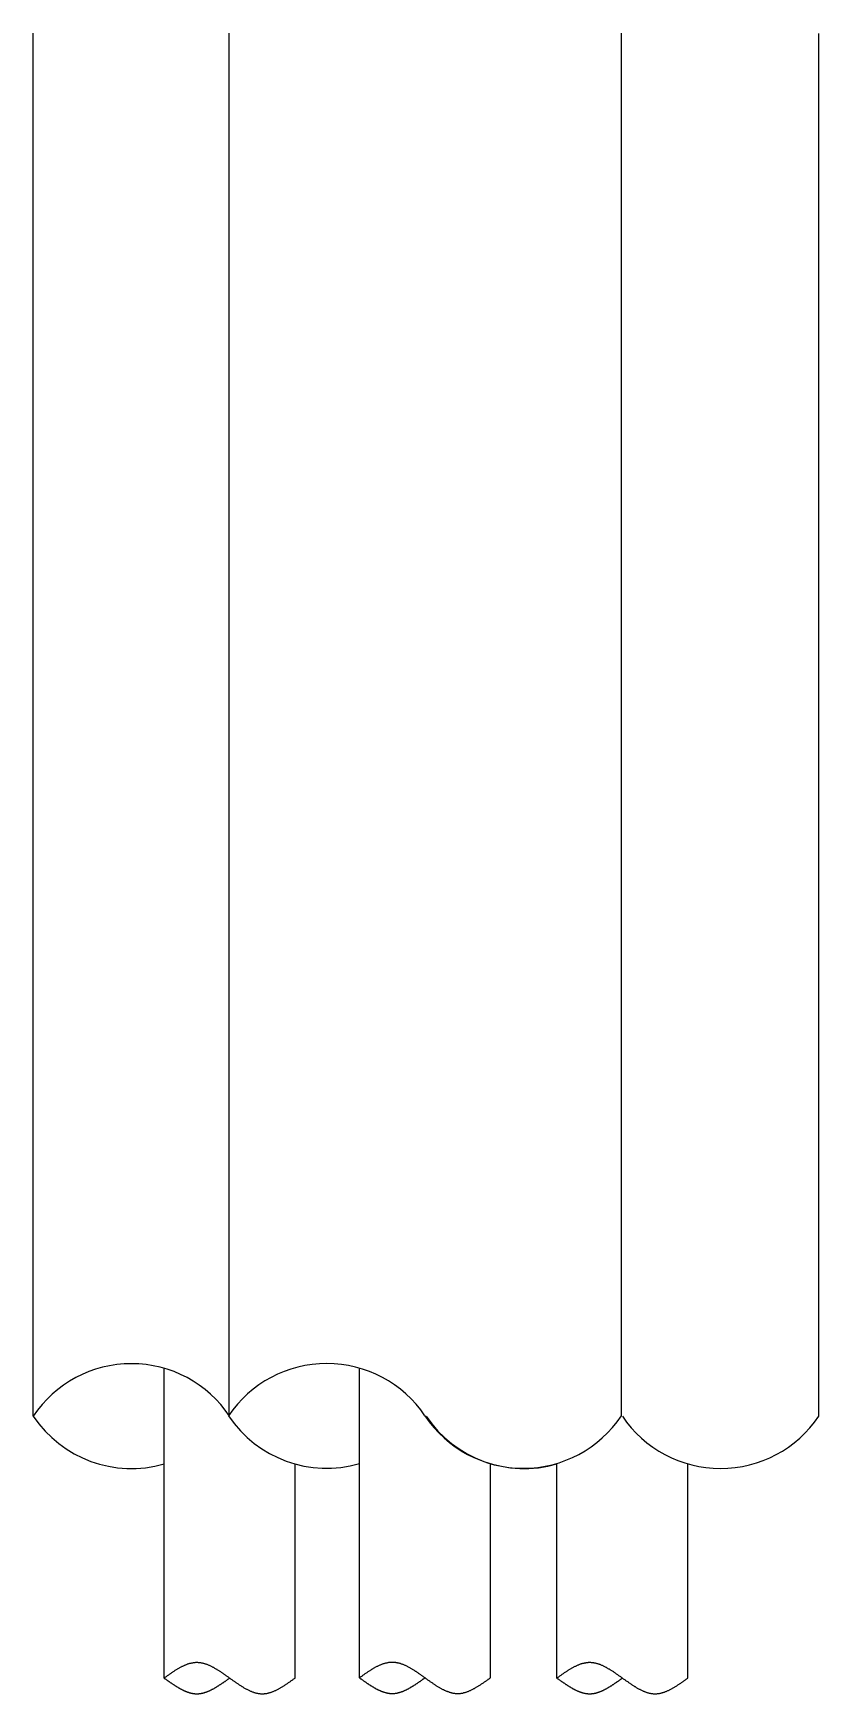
# Model space of a CAD drawing. Extents: x 443 to 1217, y -1921 to -677.
# Drawn here: x 546.2 to 555.94, y -1043.86 to -1023.27 of the extents above; entities that cross this region are included whole.
import ezdxf

# ---------------------------------------------------------------- set-up
doc = ezdxf.new("R2010")
doc.units = 0
doc.header["$MEASUREMENT"] = 0
doc.layers.add('5', color=7, linetype='CONTINUOUS')

msp = doc.modelspace()

# ---------------------------------------------------------------- linework, layer by layer
at = {"layer": '5', "linetype": 'Continuous'}
for p, q in [((546.201, -1040.417), (546.201, -1023.275)), ((553.492, -1040.414), (553.492, -1023.275)), ((555.94, -1040.417), (555.94, -1023.278)), ((547.824, -1043.663), (547.824, -1039.825)), ((550.246, -1043.66), (550.246, -1039.822)), ((549.447, -1043.663), (549.447, -1041.009)), ((551.869, -1043.66), (551.869, -1041.006)), ((554.317, -1043.663), (554.317, -1041.009))]:
    msp.add_line(p, q, dxfattribs=at)
at = {"layer": '5', "color": 7, "linetype": 'Continuous'}
for p, q in [((548.628, -1040.406), (548.628, -1023.275)), ((552.693, -1043.663), (552.693, -1041.009))]:
    msp.add_line(p, q, dxfattribs=at)
at = {"layer": '5', "color": 7}
for p, q in [((547.911, -1043.601), (547.918, -1043.596)), ((547.918, -1043.596), (547.926, -1043.591)), ((547.926, -1043.591), (547.933, -1043.586)), ((547.933, -1043.586), (547.94, -1043.582)), ((547.94, -1043.582), (547.948, -1043.577)), ((547.948, -1043.577), (547.954, -1043.572)), ((547.954, -1043.572), (547.962, -1043.567)), ((547.962, -1043.567), (547.97, -1043.563)), ((547.97, -1043.563), (547.976, -1043.559)), ((547.976, -1043.559), (547.984, -1043.554)), ((547.984, -1043.554), (547.991, -1043.549)), ((547.991, -1043.549), (547.998, -1043.546)), ((547.998, -1043.546), (548.006, -1043.541)), ((548.006, -1043.541), (548.013, -1043.537)), ((548.013, -1043.537), (548.02, -1043.533)), ((548.02, -1043.533), (548.027, -1043.528)), ((548.027, -1043.528), (548.035, -1043.525)), ((548.035, -1043.525), (548.042, -1043.521)), ((548.042, -1043.521), (548.049, -1043.517)), ((548.049, -1043.517), (548.057, -1043.514)), ((548.057, -1043.514), (548.064, -1043.511)), ((548.064, -1043.511), (548.071, -1043.507)), ((548.071, -1043.507), (548.079, -1043.504)), ((548.079, -1043.504), (548.086, -1043.501)), ((548.086, -1043.501), (548.093, -1043.498)), ((548.093, -1043.498), (548.1, -1043.494)), ((548.1, -1043.494), (548.108, -1043.492)), ((548.108, -1043.492), (548.115, -1043.489)), ((548.115, -1043.489), (548.122, -1043.487)), ((548.122, -1043.487), (548.13, -1043.485)), ((548.13, -1043.485), (548.136, -1043.482)), ((548.136, -1043.482), (548.144, -1043.48)), ((548.144, -1043.48), (548.152, -1043.478)), ((548.152, -1043.478), (548.158, -1043.477)), ((548.158, -1043.477), (548.166, -1043.475)), ((548.166, -1043.475), (548.173, -1043.474)), ((548.173, -1043.474), (548.18, -1043.473)), ((548.18, -1043.473), (548.188, -1043.471)), ((548.188, -1043.471), (548.195, -1043.47)), ((548.195, -1043.47), (548.202, -1043.469)), ((548.202, -1043.469), (548.209, -1043.469)), ((548.209, -1043.469), (548.217, -1043.468)), ((548.217, -1043.468), (548.224, -1043.468)), ((548.224, -1043.468), (548.231, -1043.468)), ((548.231, -1043.468), (548.239, -1043.468)), ((548.239, -1043.468), (548.245, -1043.469)), ((548.245, -1043.469), (548.253, -1043.469)), ((548.253, -1043.469), (548.261, -1043.47)), ((548.261, -1043.47), (548.268, -1043.47)), ((548.268, -1043.47), (548.275, -1043.471)), ((548.275, -1043.471), (548.282, -1043.473)), ((548.282, -1043.473), (548.29, -1043.475)), ((548.29, -1043.475), (548.297, -1043.476)), ((548.297, -1043.476), (548.304, -1043.478)), ((548.304, -1043.478), (548.312, -1043.479)), ((548.312, -1043.479), (548.318, -1043.481)), ((548.318, -1043.481), (548.326, -1043.483)), ((548.326, -1043.483), (548.334, -1043.486)), ((548.334, -1043.486), (548.34, -1043.488)), ((548.34, -1043.488), (548.348, -1043.491)), ((548.348, -1043.491), (548.355, -1043.493)), ((548.355, -1043.493), (548.362, -1043.497)), ((548.362, -1043.497), (548.37, -1043.499)), ((548.37, -1043.499), (548.377, -1043.502)), ((548.377, -1043.502), (548.384, -1043.505)), ((548.384, -1043.505), (548.391, -1043.509)), ((548.391, -1043.509), (548.399, -1043.512)), ((548.399, -1043.512), (548.406, -1043.515)), ((548.406, -1043.515), (548.413, -1043.519)), ((548.413, -1043.519), (548.421, -1043.523)), ((548.421, -1043.523), (548.427, -1043.527)), ((548.427, -1043.527), (548.435, -1043.53)), ((548.435, -1043.53), (548.443, -1043.535)), ((548.443, -1043.535), (548.45, -1043.539)), ((548.45, -1043.539), (548.457, -1043.543)), ((548.457, -1043.543), (548.464, -1043.548)), ((548.464, -1043.548), (548.472, -1043.551)), ((548.472, -1043.551), (548.479, -1043.557)), ((548.479, -1043.557), (548.486, -1043.561)), ((548.486, -1043.561), (548.494, -1043.565)), ((548.494, -1043.565), (548.5, -1043.57)), ((548.5, -1043.57), (548.508, -1043.574)), ((548.508, -1043.574), (548.516, -1043.579)), ((548.516, -1043.579), (548.522, -1043.584)), ((548.522, -1043.584), (548.53, -1043.589)), ((548.53, -1043.589), (548.537, -1043.594)), ((548.537, -1043.594), (548.544, -1043.599)), ((550.326, -1043.603), (550.332, -1043.598)), ((550.332, -1043.598), (550.34, -1043.594)), ((550.34, -1043.594), (550.348, -1043.588)), ((550.348, -1043.588), (550.355, -1043.584)), ((550.355, -1043.584), (550.362, -1043.578)), ((550.362, -1043.578), (550.369, -1043.574)), ((550.369, -1043.574), (550.377, -1043.568)), ((550.377, -1043.568), (550.384, -1043.564)), ((550.384, -1043.564), (550.391, -1043.56)), ((550.391, -1043.56), (550.399, -1043.555)), ((550.399, -1043.555), (550.405, -1043.551)), ((550.405, -1043.551), (550.413, -1043.547)), ((550.413, -1043.547), (550.421, -1043.542)), ((550.421, -1043.542), (550.427, -1043.538)), ((550.427, -1043.538), (550.435, -1043.534)), ((550.435, -1043.534), (550.442, -1043.529)), ((550.442, -1043.529), (550.449, -1043.526)), ((550.449, -1043.526), (550.457, -1043.522)), ((550.457, -1043.522), (550.464, -1043.518)), ((550.464, -1043.518), (550.471, -1043.514)), ((550.471, -1043.514), (550.478, -1043.511)), ((550.478, -1043.511), (550.486, -1043.507)), ((550.486, -1043.507), (550.493, -1043.504)), ((550.493, -1043.504), (550.5, -1043.501)), ((550.5, -1043.501), (550.508, -1043.498)), ((550.508, -1043.498), (550.514, -1043.494)), ((550.514, -1043.494), (550.522, -1043.492)), ((550.522, -1043.492), (550.53, -1043.489)), ((550.53, -1043.489), (550.537, -1043.487)), ((550.537, -1043.487), (550.544, -1043.483)), ((550.544, -1043.483), (550.551, -1043.481)), ((550.551, -1043.481), (550.559, -1043.479)), ((550.559, -1043.479), (550.566, -1043.477)), ((550.566, -1043.477), (550.573, -1043.476)), ((550.573, -1043.476), (550.581, -1043.474)), ((550.581, -1043.474), (550.587, -1043.473)), ((550.587, -1043.473), (550.595, -1043.47)), ((550.595, -1043.47), (550.603, -1043.469)), ((550.603, -1043.469), (550.609, -1043.468)), ((550.609, -1043.468), (550.617, -1043.467)), ((550.617, -1043.467), (550.624, -1043.466)), ((550.624, -1043.466), (550.631, -1043.466)), ((550.631, -1043.466), (550.639, -1043.466)), ((550.639, -1043.466), (550.646, -1043.465)), ((550.646, -1043.465), (550.653, -1043.465)), ((550.653, -1043.465), (550.66, -1043.465)), ((550.66, -1043.465), (550.668, -1043.466)), ((550.668, -1043.466), (550.675, -1043.466)), ((550.675, -1043.466), (550.682, -1043.467)), ((550.682, -1043.467), (550.69, -1043.468)), ((550.69, -1043.468), (550.696, -1043.469)), ((550.696, -1043.469), (550.704, -1043.47)), ((550.704, -1043.47), (550.712, -1043.471)), ((550.712, -1043.471), (550.718, -1043.473)), ((550.718, -1043.473), (550.726, -1043.475)), ((550.726, -1043.475), (550.733, -1043.476)), ((550.733, -1043.476), (550.741, -1043.478)), ((550.741, -1043.478), (550.748, -1043.48)), ((550.748, -1043.48), (550.755, -1043.482)), ((550.755, -1043.482), (550.763, -1043.486)), ((550.763, -1043.486), (550.769, -1043.488)), ((550.769, -1043.488), (550.777, -1043.49)), ((550.777, -1043.49), (550.785, -1043.493)), ((550.785, -1043.493), (550.791, -1043.497)), ((550.791, -1043.497), (550.799, -1043.499)), ((550.799, -1043.499), (550.806, -1043.502)), ((550.806, -1043.502), (550.813, -1043.505)), ((550.813, -1043.505), (550.821, -1043.509)), ((550.821, -1043.509), (550.828, -1043.513)), ((550.828, -1043.513), (550.835, -1043.516)), ((550.835, -1043.516), (550.842, -1043.519)), ((550.842, -1043.519), (550.85, -1043.524)), ((550.85, -1043.524), (550.857, -1043.528)), ((550.857, -1043.528), (550.864, -1043.531)), ((550.864, -1043.531), (550.872, -1043.536)), ((550.872, -1043.536), (550.878, -1043.54)), ((550.878, -1043.54), (550.886, -1043.545)), ((550.886, -1043.545), (550.894, -1043.549)), ((550.894, -1043.549), (550.9, -1043.553)), ((550.9, -1043.553), (550.908, -1043.558)), ((550.908, -1043.558), (550.915, -1043.562)), ((550.915, -1043.562), (550.922, -1043.566)), ((550.922, -1043.566), (550.93, -1043.572)), ((550.93, -1043.572), (550.937, -1043.576)), ((550.937, -1043.576), (550.945, -1043.58)), ((550.945, -1043.58), (550.951, -1043.586)), ((550.951, -1043.586), (550.959, -1043.59)), ((550.959, -1043.59), (550.967, -1043.596)), ((550.967, -1043.596), (550.973, -1043.601)), ((552.781, -1043.601), (552.788, -1043.596)), ((552.788, -1043.596), (552.795, -1043.591)), ((552.795, -1043.591), (552.803, -1043.586)), ((552.803, -1043.586), (552.81, -1043.582)), ((552.81, -1043.582), (552.817, -1043.577)), ((552.817, -1043.577), (552.825, -1043.572)), ((552.825, -1043.572), (552.831, -1043.567)), ((552.831, -1043.567), (552.839, -1043.563)), ((552.839, -1043.563), (552.847, -1043.559)), ((552.847, -1043.559), (552.853, -1043.554)), ((552.853, -1043.554), (552.861, -1043.549)), ((552.861, -1043.549), (552.868, -1043.546)), ((552.868, -1043.546), (552.875, -1043.541)), ((552.875, -1043.541), (552.883, -1043.537)), ((552.883, -1043.537), (552.89, -1043.533)), ((552.89, -1043.533), (552.897, -1043.528)), ((552.897, -1043.528), (552.904, -1043.525)), ((552.904, -1043.525), (552.912, -1043.521)), ((552.912, -1043.521), (552.919, -1043.517)), ((552.919, -1043.517), (552.926, -1043.514)), ((552.926, -1043.514), (552.934, -1043.511)), ((552.934, -1043.511), (552.94, -1043.507)), ((552.94, -1043.507), (552.948, -1043.504)), ((552.948, -1043.504), (552.956, -1043.501)), ((552.956, -1043.501), (552.963, -1043.498)), ((552.963, -1043.498), (552.97, -1043.494)), ((552.97, -1043.494), (552.977, -1043.492)), ((552.977, -1043.492), (552.985, -1043.489)), ((552.985, -1043.489), (552.992, -1043.487)), ((552.992, -1043.487), (552.999, -1043.485)), ((552.999, -1043.485), (553.007, -1043.482)), ((553.007, -1043.482), (553.013, -1043.48)), ((553.013, -1043.48), (553.021, -1043.478)), ((553.021, -1043.478), (553.029, -1043.477)), ((553.029, -1043.477), (553.035, -1043.475)), ((553.035, -1043.475), (553.043, -1043.474)), ((553.043, -1043.474), (553.05, -1043.473)), ((553.05, -1043.473), (553.057, -1043.471)), ((553.057, -1043.471), (553.065, -1043.47)), ((553.065, -1043.47), (553.072, -1043.469)), ((553.072, -1043.469), (553.079, -1043.469)), ((553.079, -1043.469), (553.086, -1043.468)), ((553.086, -1043.468), (553.094, -1043.468)), ((553.094, -1043.468), (553.101, -1043.468)), ((553.101, -1043.468), (553.108, -1043.468)), ((553.108, -1043.468), (553.116, -1043.469)), ((553.116, -1043.469), (553.122, -1043.469)), ((553.122, -1043.469), (553.13, -1043.47)), ((553.13, -1043.47), (553.138, -1043.47)), ((553.138, -1043.47), (553.145, -1043.471)), ((553.145, -1043.471), (553.152, -1043.473)), ((553.152, -1043.473), (553.159, -1043.475)), ((553.159, -1043.475), (553.167, -1043.476)), ((553.167, -1043.476), (553.174, -1043.478)), ((553.174, -1043.478), (553.181, -1043.479)), ((553.181, -1043.479), (553.189, -1043.481)), ((553.189, -1043.481), (553.195, -1043.483)), ((553.195, -1043.483), (553.203, -1043.486)), ((553.203, -1043.486), (553.211, -1043.488)), ((553.211, -1043.488), (553.217, -1043.491)), ((553.217, -1043.491), (553.225, -1043.493)), ((553.225, -1043.493), (553.232, -1043.497)), ((553.232, -1043.497), (553.239, -1043.499)), ((553.239, -1043.499), (553.247, -1043.502)), ((553.247, -1043.502), (553.254, -1043.505)), ((553.254, -1043.505), (553.261, -1043.509)), ((553.261, -1043.509), (553.268, -1043.512)), ((553.268, -1043.512), (553.276, -1043.515)), ((553.276, -1043.515), (553.283, -1043.519)), ((553.283, -1043.519), (553.29, -1043.523)), ((553.29, -1043.523), (553.298, -1043.527)), ((553.298, -1043.527), (553.304, -1043.53)), ((553.304, -1043.53), (553.312, -1043.535)), ((553.312, -1043.535), (553.32, -1043.539)), ((553.32, -1043.539), (553.326, -1043.543)), ((553.326, -1043.543), (553.334, -1043.548)), ((553.334, -1043.548), (553.341, -1043.551)), ((553.341, -1043.551), (553.349, -1043.557)), ((553.349, -1043.557), (553.356, -1043.561)), ((553.356, -1043.561), (553.363, -1043.565)), ((553.363, -1043.565), (553.371, -1043.57)), ((553.371, -1043.57), (553.377, -1043.574)), ((553.377, -1043.574), (553.385, -1043.579)), ((553.385, -1043.579), (553.393, -1043.584)), ((553.393, -1043.584), (553.399, -1043.589)), ((553.399, -1043.589), (553.407, -1043.594)), ((553.407, -1043.594), (553.414, -1043.599)), ((547.824, -1043.663), (547.831, -1043.658)), ((547.824, -1043.663), (547.829, -1043.667)), ((547.829, -1043.667), (547.833, -1043.671)), ((547.831, -1043.658), (547.838, -1043.652)), ((547.833, -1043.671), (547.839, -1043.674)), ((547.838, -1043.652), (547.845, -1043.647)), ((547.839, -1043.674), (547.844, -1043.677)), ((547.844, -1043.677), (547.85, -1043.682)), ((547.845, -1043.647), (547.853, -1043.643)), ((547.85, -1043.682), (547.854, -1043.685)), ((547.853, -1043.643), (547.86, -1043.637)), ((547.854, -1043.685), (547.86, -1043.688)), ((547.86, -1043.637), (547.867, -1043.632)), ((547.86, -1043.688), (547.865, -1043.693)), ((547.865, -1043.693), (547.869, -1043.696)), ((547.867, -1043.632), (547.875, -1043.626)), ((547.869, -1043.696), (547.875, -1043.699)), ((547.875, -1043.626), (547.882, -1043.622)), ((547.875, -1043.699), (547.88, -1043.704)), ((547.88, -1043.704), (547.885, -1043.707)), ((547.882, -1043.622), (547.889, -1043.616)), ((547.885, -1043.707), (547.89, -1043.71)), ((547.889, -1043.616), (547.897, -1043.611)), ((547.89, -1043.71), (547.896, -1043.715)), ((547.896, -1043.715), (547.9, -1043.718)), ((547.897, -1043.611), (547.904, -1043.607)), ((547.9, -1043.718), (547.905, -1043.721)), ((547.904, -1043.607), (547.911, -1043.601)), ((547.905, -1043.721), (547.911, -1043.724)), ((547.911, -1043.724), (547.915, -1043.728)), ((547.915, -1043.728), (547.921, -1043.732)), ((547.921, -1043.732), (547.926, -1043.735)), ((547.926, -1043.735), (547.93, -1043.739)), ((547.93, -1043.739), (547.936, -1043.742)), ((547.936, -1043.742), (547.941, -1043.745)), ((547.941, -1043.745), (547.947, -1043.748)), ((547.947, -1043.748), (547.951, -1043.752)), ((547.951, -1043.752), (547.957, -1043.755)), ((547.957, -1043.755), (547.962, -1043.758)), ((547.962, -1043.758), (547.966, -1043.761)), ((547.966, -1043.761), (547.972, -1043.765)), ((547.972, -1043.765), (547.977, -1043.768)), ((547.977, -1043.768), (547.982, -1043.771)), ((547.982, -1043.771), (547.987, -1043.774)), ((547.987, -1043.774), (547.993, -1043.778)), ((547.993, -1043.778), (547.997, -1043.78)), ((547.997, -1043.78), (548.002, -1043.783)), ((548.002, -1043.783), (548.008, -1043.786)), ((548.008, -1043.786), (548.012, -1043.79)), ((548.012, -1043.79), (548.018, -1043.792)), ((548.018, -1043.792), (548.023, -1043.795)), ((548.023, -1043.795), (548.027, -1043.797)), ((548.027, -1043.797), (548.033, -1043.801)), ((548.033, -1043.801), (548.038, -1043.803)), ((548.038, -1043.803), (548.044, -1043.806)), ((548.415, -1043.806), (548.421, -1043.803)), ((548.421, -1043.803), (548.426, -1043.801)), ((548.426, -1043.801), (548.431, -1043.797)), ((548.431, -1043.797), (548.436, -1043.795)), ((548.436, -1043.795), (548.442, -1043.792)), ((548.442, -1043.792), (548.447, -1043.79)), ((548.447, -1043.79), (548.451, -1043.786)), ((548.451, -1043.786), (548.457, -1043.783)), ((548.457, -1043.783), (548.462, -1043.78)), ((548.462, -1043.78), (548.467, -1043.778)), ((548.467, -1043.778), (548.472, -1043.774)), ((548.472, -1043.774), (548.478, -1043.771)), ((548.478, -1043.771), (548.482, -1043.768)), ((548.482, -1043.768), (548.487, -1043.765)), ((548.487, -1043.765), (548.493, -1043.761)), ((548.493, -1043.761), (548.497, -1043.758)), ((548.497, -1043.758), (548.503, -1043.755)), ((548.503, -1043.755), (548.508, -1043.752)), ((548.508, -1043.752), (548.512, -1043.748)), ((548.512, -1043.748), (548.518, -1043.745)), ((548.518, -1043.745), (548.523, -1043.742)), ((548.523, -1043.742), (548.528, -1043.739)), ((548.528, -1043.739), (548.533, -1043.735)), ((548.533, -1043.735), (548.539, -1043.732)), ((548.539, -1043.732), (548.544, -1043.728)), ((548.544, -1043.599), (548.552, -1043.603)), ((548.544, -1043.728), (548.548, -1043.724)), ((548.548, -1043.724), (548.554, -1043.721)), ((548.552, -1043.603), (548.559, -1043.609)), ((548.554, -1043.721), (548.559, -1043.718)), ((548.559, -1043.609), (548.566, -1043.614)), ((548.559, -1043.718), (548.564, -1043.715)), ((548.564, -1043.715), (548.569, -1043.71)), ((548.566, -1043.614), (548.573, -1043.619)), ((548.569, -1043.71), (548.575, -1043.707)), ((548.573, -1043.619), (548.581, -1043.624)), ((548.575, -1043.707), (548.579, -1043.704)), ((548.579, -1043.704), (548.584, -1043.699)), ((548.581, -1043.624), (548.588, -1043.63)), ((548.584, -1043.699), (548.59, -1043.696)), ((548.588, -1043.63), (548.595, -1043.634)), ((548.59, -1043.696), (548.594, -1043.693)), ((548.594, -1043.693), (548.6, -1043.688)), ((548.595, -1043.634), (548.603, -1043.639)), ((548.6, -1043.688), (548.605, -1043.685)), ((548.603, -1043.639), (548.609, -1043.645)), ((548.605, -1043.685), (548.609, -1043.682)), ((548.609, -1043.645), (548.617, -1043.65)), ((548.609, -1043.682), (548.615, -1043.677)), ((548.615, -1043.677), (548.62, -1043.674)), ((548.617, -1043.65), (548.625, -1043.656)), ((548.62, -1043.674), (548.625, -1043.671)), ((548.625, -1043.656), (548.631, -1043.66)), ((548.625, -1043.671), (548.63, -1043.667)), ((548.63, -1043.667), (548.636, -1043.663)), ((548.631, -1043.66), (548.639, -1043.665)), ((548.639, -1043.665), (548.646, -1043.671)), ((548.646, -1043.671), (548.654, -1043.676)), ((548.654, -1043.676), (548.661, -1043.682)), ((548.661, -1043.682), (548.668, -1043.686)), ((548.668, -1043.686), (548.676, -1043.692)), ((548.676, -1043.692), (548.682, -1043.697)), ((548.682, -1043.697), (548.69, -1043.703)), ((548.69, -1043.703), (548.698, -1043.707)), ((548.698, -1043.707), (548.704, -1043.712)), ((548.704, -1043.712), (548.712, -1043.718)), ((548.712, -1043.718), (548.719, -1043.722)), ((548.719, -1043.722), (548.726, -1043.728)), ((548.726, -1043.728), (548.734, -1043.732)), ((548.734, -1043.732), (548.741, -1043.737)), ((548.741, -1043.737), (548.748, -1043.742)), ((548.748, -1043.742), (548.755, -1043.747)), ((548.755, -1043.747), (548.763, -1043.752)), ((548.763, -1043.752), (548.77, -1043.757)), ((548.77, -1043.757), (548.777, -1043.761)), ((548.777, -1043.761), (548.785, -1043.766)), ((548.785, -1043.766), (548.791, -1043.77)), ((548.791, -1043.77), (548.799, -1043.774)), ((548.799, -1043.774), (548.807, -1043.779)), ((548.807, -1043.779), (548.813, -1043.783)), ((548.813, -1043.783), (548.821, -1043.788)), ((548.821, -1043.788), (548.828, -1043.792)), ((548.828, -1043.792), (548.835, -1043.795)), ((548.835, -1043.795), (548.843, -1043.8)), ((548.843, -1043.8), (548.85, -1043.803)), ((548.85, -1043.803), (548.858, -1043.807)), ((549.228, -1043.805), (549.236, -1043.802)), ((549.236, -1043.802), (549.244, -1043.797)), ((549.244, -1043.797), (549.25, -1043.794)), ((549.25, -1043.794), (549.258, -1043.79)), ((549.258, -1043.79), (549.265, -1043.785)), ((549.265, -1043.785), (549.272, -1043.781)), ((549.272, -1043.781), (549.28, -1043.777)), ((549.28, -1043.777), (549.287, -1043.772)), ((549.287, -1043.772), (549.294, -1043.768)), ((549.294, -1043.768), (549.301, -1043.764)), ((549.301, -1043.764), (549.309, -1043.759)), ((549.309, -1043.759), (549.316, -1043.754)), ((549.316, -1043.754), (549.323, -1043.749)), ((549.323, -1043.749), (549.331, -1043.745)), ((549.331, -1043.745), (549.337, -1043.74)), ((549.337, -1043.74), (549.345, -1043.735)), ((549.345, -1043.735), (549.353, -1043.73)), ((549.353, -1043.73), (549.359, -1043.725)), ((549.359, -1043.725), (549.367, -1043.72)), ((549.367, -1043.72), (549.374, -1043.715)), ((549.374, -1043.715), (549.381, -1043.71)), ((549.381, -1043.71), (549.389, -1043.705)), ((549.389, -1043.705), (549.396, -1043.699)), ((549.396, -1043.699), (549.403, -1043.695)), ((549.403, -1043.695), (549.41, -1043.689)), ((549.41, -1043.689), (549.418, -1043.684)), ((549.418, -1043.684), (549.425, -1043.679)), ((549.425, -1043.679), (549.432, -1043.673)), ((549.432, -1043.673), (549.44, -1043.669)), ((549.44, -1043.669), (549.447, -1043.663)), ((550.245, -1043.66), (550.253, -1043.655)), ((550.245, -1043.66), (550.251, -1043.663)), ((550.251, -1043.663), (550.256, -1043.668)), ((550.253, -1043.655), (550.26, -1043.649)), ((550.256, -1043.668), (550.26, -1043.671)), ((550.26, -1043.649), (550.267, -1043.645)), ((550.26, -1043.671), (550.266, -1043.675)), ((550.266, -1043.675), (550.271, -1043.679)), ((550.267, -1043.645), (550.275, -1043.639)), ((550.271, -1043.679), (550.276, -1043.682)), ((550.275, -1043.639), (550.282, -1043.634)), ((550.276, -1043.682), (550.281, -1043.686)), ((550.281, -1043.686), (550.287, -1043.689)), ((550.282, -1043.634), (550.289, -1043.628)), ((550.287, -1043.689), (550.291, -1043.693)), ((550.289, -1043.628), (550.296, -1043.624)), ((550.291, -1043.693), (550.296, -1043.697)), ((550.296, -1043.624), (550.304, -1043.619)), ((550.296, -1043.697), (550.302, -1043.7)), ((550.302, -1043.7), (550.307, -1043.704)), ((550.304, -1043.619), (550.311, -1043.613)), ((550.307, -1043.704), (550.312, -1043.707)), ((550.311, -1043.613), (550.318, -1043.608)), ((550.312, -1043.707), (550.317, -1043.711)), ((550.317, -1043.711), (550.323, -1043.715)), ((550.318, -1043.608), (550.326, -1043.603)), ((550.323, -1043.715), (550.327, -1043.718)), ((550.327, -1043.718), (550.332, -1043.721)), ((550.332, -1043.721), (550.338, -1043.725)), ((550.338, -1043.725), (550.342, -1043.729)), ((550.342, -1043.729), (550.348, -1043.732)), ((550.348, -1043.732), (550.353, -1043.735)), ((550.353, -1043.735), (550.357, -1043.739)), ((550.357, -1043.739), (550.363, -1043.742)), ((550.363, -1043.742), (550.368, -1043.746)), ((550.368, -1043.746), (550.373, -1043.749)), ((550.373, -1043.749), (550.378, -1043.753)), ((550.378, -1043.753), (550.384, -1043.756)), ((550.384, -1043.756), (550.388, -1043.759)), ((550.388, -1043.759), (550.393, -1043.761)), ((550.393, -1043.761), (550.399, -1043.765)), ((550.399, -1043.765), (550.404, -1043.768)), ((550.404, -1043.768), (550.409, -1043.771)), ((550.409, -1043.771), (550.414, -1043.774)), ((550.414, -1043.774), (550.42, -1043.778)), ((550.42, -1043.778), (550.424, -1043.78)), ((550.424, -1043.78), (550.429, -1043.783)), ((550.429, -1043.783), (550.435, -1043.786)), ((550.435, -1043.786), (550.439, -1043.789)), ((550.439, -1043.789), (550.445, -1043.792)), ((550.445, -1043.792), (550.45, -1043.795)), ((550.45, -1043.795), (550.454, -1043.797)), ((550.454, -1043.797), (550.46, -1043.8)), ((550.46, -1043.8), (550.465, -1043.803)), ((550.465, -1043.803), (550.47, -1043.805)), ((550.833, -1043.805), (550.838, -1043.803)), ((550.838, -1043.803), (550.842, -1043.8)), ((550.842, -1043.8), (550.848, -1043.797)), ((550.848, -1043.797), (550.853, -1043.795)), ((550.853, -1043.795), (550.858, -1043.792)), ((550.858, -1043.792), (550.863, -1043.789)), ((550.863, -1043.789), (550.869, -1043.786)), ((550.869, -1043.786), (550.873, -1043.783)), ((550.873, -1043.783), (550.878, -1043.78)), ((550.878, -1043.78), (550.884, -1043.778)), ((550.884, -1043.778), (550.888, -1043.774)), ((550.888, -1043.774), (550.894, -1043.771)), ((550.894, -1043.771), (550.899, -1043.768)), ((550.899, -1043.768), (550.905, -1043.765)), ((550.905, -1043.765), (550.909, -1043.761)), ((550.909, -1043.761), (550.914, -1043.759)), ((550.914, -1043.759), (550.92, -1043.756)), ((550.92, -1043.756), (550.924, -1043.753)), ((550.924, -1043.753), (550.93, -1043.749)), ((550.93, -1043.749), (550.935, -1043.746)), ((550.935, -1043.746), (550.939, -1043.742)), ((550.939, -1043.742), (550.945, -1043.739)), ((550.945, -1043.739), (550.95, -1043.735)), ((550.95, -1043.735), (550.955, -1043.732)), ((550.955, -1043.732), (550.96, -1043.729)), ((550.96, -1043.729), (550.966, -1043.725)), ((550.966, -1043.725), (550.97, -1043.721)), ((550.97, -1043.721), (550.975, -1043.718)), ((550.973, -1043.601), (550.981, -1043.606)), ((550.975, -1043.718), (550.981, -1043.715)), ((550.981, -1043.606), (550.988, -1043.611)), ((550.981, -1043.715), (550.985, -1043.711)), ((550.985, -1043.711), (550.991, -1043.707)), ((550.988, -1043.611), (550.995, -1043.615)), ((550.991, -1043.707), (550.996, -1043.704)), ((550.995, -1043.615), (551.003, -1043.621)), ((550.996, -1043.704), (551.002, -1043.7)), ((551.002, -1043.7), (551.006, -1043.697)), ((551.003, -1043.621), (551.01, -1043.626)), ((551.006, -1043.697), (551.011, -1043.693)), ((551.01, -1043.626), (551.017, -1043.632)), ((551.011, -1043.693), (551.017, -1043.689)), ((551.017, -1043.632), (551.024, -1043.636)), ((551.017, -1043.689), (551.021, -1043.686)), ((551.021, -1043.686), (551.027, -1043.682)), ((551.024, -1043.636), (551.032, -1043.642)), ((551.027, -1043.682), (551.032, -1043.679)), ((551.032, -1043.642), (551.039, -1043.647)), ((551.032, -1043.679), (551.036, -1043.675)), ((551.036, -1043.675), (551.042, -1043.671)), ((551.039, -1043.647), (551.046, -1043.652)), ((551.042, -1043.671), (551.047, -1043.668)), ((551.046, -1043.652), (551.054, -1043.658)), ((551.047, -1043.668), (551.052, -1043.663)), ((551.052, -1043.663), (551.057, -1043.66)), ((551.054, -1043.658), (551.06, -1043.662)), ((551.06, -1043.662), (551.068, -1043.668)), ((551.068, -1043.668), (551.076, -1043.673)), ((551.076, -1043.673), (551.082, -1043.679)), ((551.082, -1043.679), (551.09, -1043.684)), ((551.09, -1043.684), (551.097, -1043.688)), ((551.097, -1043.688), (551.104, -1043.694)), ((551.104, -1043.694), (551.112, -1043.699)), ((551.112, -1043.699), (551.119, -1043.705)), ((551.119, -1043.705), (551.127, -1043.709)), ((551.127, -1043.709), (551.133, -1043.715)), ((551.133, -1043.715), (551.141, -1043.72)), ((551.141, -1043.72), (551.149, -1043.724)), ((551.149, -1043.724), (551.155, -1043.73)), ((551.155, -1043.73), (551.163, -1043.734)), ((551.163, -1043.734), (551.17, -1043.74)), ((551.17, -1043.74), (551.177, -1043.744)), ((551.177, -1043.744), (551.185, -1043.748)), ((551.185, -1043.748), (551.192, -1043.754)), ((551.192, -1043.754), (551.199, -1043.758)), ((551.199, -1043.758), (551.206, -1043.762)), ((551.206, -1043.762), (551.214, -1043.767)), ((551.214, -1043.767), (551.221, -1043.771)), ((551.221, -1043.771), (551.228, -1043.776)), ((551.228, -1043.776), (551.236, -1043.78)), ((551.236, -1043.78), (551.242, -1043.784)), ((551.242, -1043.784), (551.25, -1043.789)), ((551.25, -1043.789), (551.258, -1043.793)), ((551.258, -1043.793), (551.264, -1043.796)), ((551.264, -1043.796), (551.272, -1043.801)), ((551.272, -1043.801), (551.279, -1043.804)), ((551.279, -1043.804), (551.286, -1043.807)), ((551.643, -1043.806), (551.65, -1043.802)), ((551.65, -1043.802), (551.658, -1043.798)), ((551.658, -1043.798), (551.665, -1043.794)), ((551.665, -1043.794), (551.672, -1043.791)), ((551.672, -1043.791), (551.679, -1043.786)), ((551.679, -1043.786), (551.687, -1043.782)), ((551.687, -1043.782), (551.694, -1043.778)), ((551.694, -1043.778), (551.701, -1043.773)), ((551.701, -1043.773), (551.709, -1043.769)), ((551.709, -1043.769), (551.716, -1043.765)), ((551.716, -1043.765), (551.723, -1043.76)), ((551.723, -1043.76), (551.731, -1043.756)), ((551.731, -1043.756), (551.738, -1043.752)), ((551.738, -1043.752), (551.745, -1043.746)), ((551.745, -1043.746), (551.752, -1043.742)), ((551.752, -1043.742), (551.76, -1043.736)), ((551.76, -1043.736), (551.767, -1043.732)), ((551.767, -1043.732), (551.774, -1043.727)), ((551.774, -1043.727), (551.782, -1043.722)), ((551.782, -1043.722), (551.788, -1043.717)), ((551.788, -1043.717), (551.796, -1043.712)), ((551.796, -1043.712), (551.804, -1043.707)), ((551.804, -1043.707), (551.81, -1043.701)), ((551.81, -1043.701), (551.818, -1043.697)), ((551.818, -1043.697), (551.825, -1043.692)), ((551.825, -1043.692), (551.832, -1043.686)), ((551.832, -1043.686), (551.84, -1043.681)), ((551.84, -1043.681), (551.847, -1043.675)), ((551.847, -1043.675), (551.854, -1043.671)), ((551.854, -1043.671), (551.861, -1043.665)), ((551.861, -1043.665), (551.869, -1043.66)), ((552.693, -1043.663), (552.701, -1043.658)), ((552.693, -1043.663), (552.698, -1043.667)), ((552.698, -1043.667), (552.704, -1043.671)), ((552.701, -1043.658), (552.708, -1043.652)), ((552.704, -1043.671), (552.708, -1043.674)), ((552.708, -1043.652), (552.715, -1043.647)), ((552.708, -1043.674), (552.714, -1043.677)), ((552.714, -1043.677), (552.719, -1043.682)), ((552.715, -1043.647), (552.722, -1043.643)), ((552.719, -1043.682), (552.725, -1043.685)), ((552.722, -1043.643), (552.73, -1043.637)), ((552.725, -1043.685), (552.729, -1043.688)), ((552.729, -1043.688), (552.734, -1043.693)), ((552.73, -1043.637), (552.737, -1043.632)), ((552.734, -1043.693), (552.74, -1043.696)), ((552.737, -1043.632), (552.744, -1043.626)), ((552.74, -1043.696), (552.744, -1043.699)), ((552.744, -1043.626), (552.752, -1043.622)), ((552.744, -1043.699), (552.75, -1043.704)), ((552.75, -1043.704), (552.755, -1043.707)), ((552.752, -1043.622), (552.759, -1043.616)), ((552.755, -1043.707), (552.759, -1043.71)), ((552.759, -1043.616), (552.766, -1043.611)), ((552.759, -1043.71), (552.765, -1043.715)), ((552.765, -1043.715), (552.77, -1043.718)), ((552.766, -1043.611), (552.774, -1043.607)), ((552.77, -1043.718), (552.775, -1043.721)), ((552.774, -1043.607), (552.781, -1043.601)), ((552.775, -1043.721), (552.78, -1043.724)), ((552.78, -1043.724), (552.786, -1043.728)), ((552.786, -1043.728), (552.79, -1043.732)), ((552.79, -1043.732), (552.795, -1043.735)), ((552.795, -1043.735), (552.801, -1043.739)), ((552.801, -1043.739), (552.805, -1043.742)), ((552.805, -1043.742), (552.811, -1043.745)), ((552.811, -1043.745), (552.816, -1043.748)), ((552.816, -1043.748), (552.82, -1043.752)), ((552.82, -1043.752), (552.826, -1043.755)), ((552.826, -1043.755), (552.831, -1043.758)), ((552.831, -1043.758), (552.837, -1043.761)), ((552.837, -1043.761), (552.841, -1043.765)), ((552.841, -1043.765), (552.847, -1043.768)), ((552.847, -1043.768), (552.852, -1043.771)), ((552.852, -1043.771), (552.856, -1043.774)), ((552.856, -1043.774), (552.862, -1043.778)), ((552.862, -1043.778), (552.867, -1043.78)), ((552.867, -1043.78), (552.872, -1043.783)), ((552.872, -1043.783), (552.877, -1043.786)), ((552.877, -1043.786), (552.883, -1043.79)), ((552.883, -1043.79), (552.887, -1043.792)), ((552.887, -1043.792), (552.892, -1043.795)), ((552.892, -1043.795), (552.898, -1043.797)), ((552.898, -1043.797), (552.902, -1043.801)), ((552.902, -1043.801), (552.908, -1043.803)), ((552.908, -1043.803), (552.913, -1043.806)), ((553.286, -1043.806), (553.29, -1043.803)), ((553.29, -1043.803), (553.296, -1043.801)), ((553.296, -1043.801), (553.301, -1043.797)), ((553.301, -1043.797), (553.305, -1043.795)), ((553.305, -1043.795), (553.311, -1043.792)), ((553.311, -1043.792), (553.316, -1043.79)), ((553.316, -1043.79), (553.322, -1043.786)), ((553.322, -1043.786), (553.326, -1043.783)), ((553.326, -1043.783), (553.332, -1043.78)), ((553.332, -1043.78), (553.337, -1043.778)), ((553.337, -1043.778), (553.341, -1043.774)), ((553.341, -1043.774), (553.347, -1043.771)), ((553.347, -1043.771), (553.352, -1043.768)), ((553.352, -1043.768), (553.357, -1043.765)), ((553.357, -1043.765), (553.362, -1043.761)), ((553.362, -1043.761), (553.368, -1043.758)), ((553.368, -1043.758), (553.372, -1043.755)), ((553.372, -1043.755), (553.377, -1043.752)), ((553.377, -1043.752), (553.383, -1043.748)), ((553.383, -1043.748), (553.387, -1043.745)), ((553.387, -1043.745), (553.393, -1043.742)), ((553.393, -1043.742), (553.398, -1043.739)), ((553.398, -1043.739), (553.402, -1043.735)), ((553.402, -1043.735), (553.408, -1043.732)), ((553.408, -1043.732), (553.413, -1043.728)), ((553.413, -1043.728), (553.418, -1043.724)), ((553.414, -1043.599), (553.421, -1043.603)), ((553.418, -1043.724), (553.423, -1043.721)), ((553.421, -1043.603), (553.429, -1043.609)), ((553.423, -1043.721), (553.429, -1043.718)), ((553.429, -1043.609), (553.436, -1043.614)), ((553.429, -1043.718), (553.434, -1043.715)), ((553.434, -1043.715), (553.438, -1043.71)), ((553.436, -1043.614), (553.443, -1043.619)), ((553.438, -1043.71), (553.444, -1043.707)), ((553.443, -1043.619), (553.45, -1043.624)), ((553.444, -1043.707), (553.449, -1043.704)), ((553.449, -1043.704), (553.454, -1043.699)), ((553.45, -1043.624), (553.458, -1043.63)), ((553.454, -1043.699), (553.459, -1043.696)), ((553.458, -1043.63), (553.465, -1043.634)), ((553.459, -1043.696), (553.465, -1043.693)), ((553.465, -1043.634), (553.472, -1043.639)), ((553.465, -1043.693), (553.469, -1043.688)), ((553.469, -1043.688), (553.474, -1043.685)), ((553.472, -1043.639), (553.48, -1043.645)), ((553.474, -1043.685), (553.48, -1043.682)), ((553.48, -1043.645), (553.486, -1043.65)), ((553.48, -1043.682), (553.484, -1043.677)), ((553.484, -1043.677), (553.49, -1043.674)), ((553.486, -1043.65), (553.494, -1043.656)), ((553.49, -1043.674), (553.495, -1043.671)), ((553.494, -1043.656), (553.502, -1043.66)), ((553.495, -1043.671), (553.499, -1043.667)), ((553.499, -1043.667), (553.505, -1043.663)), ((553.502, -1043.66), (553.508, -1043.665)), ((553.508, -1043.665), (553.516, -1043.671)), ((553.516, -1043.671), (553.523, -1043.676)), ((553.523, -1043.676), (553.53, -1043.682)), ((553.53, -1043.682), (553.538, -1043.686)), ((553.538, -1043.686), (553.545, -1043.692)), ((553.545, -1043.692), (553.553, -1043.697)), ((553.553, -1043.697), (553.559, -1043.703)), ((553.559, -1043.703), (553.567, -1043.707)), ((553.567, -1043.707), (553.575, -1043.712)), ((553.575, -1043.712), (553.581, -1043.718)), ((553.581, -1043.718), (553.589, -1043.722)), ((553.589, -1043.722), (553.596, -1043.728)), ((553.596, -1043.728), (553.603, -1043.732)), ((553.603, -1043.732), (553.611, -1043.737)), ((553.611, -1043.737), (553.618, -1043.742)), ((553.618, -1043.742), (553.625, -1043.747)), ((553.625, -1043.747), (553.632, -1043.752)), ((553.632, -1043.752), (553.64, -1043.757)), ((553.64, -1043.757), (553.647, -1043.761)), ((553.647, -1043.761), (553.654, -1043.766)), ((553.654, -1043.766), (553.662, -1043.77)), ((553.662, -1043.77), (553.668, -1043.774)), ((553.668, -1043.774), (553.676, -1043.779)), ((553.676, -1043.779), (553.684, -1043.783)), ((553.684, -1043.783), (553.69, -1043.788)), ((553.69, -1043.788), (553.698, -1043.792)), ((553.698, -1043.792), (553.705, -1043.795)), ((553.705, -1043.795), (553.712, -1043.8)), ((553.712, -1043.8), (553.72, -1043.803)), ((553.72, -1043.803), (553.727, -1043.807)), ((554.098, -1043.805), (554.105, -1043.802)), ((554.105, -1043.802), (554.113, -1043.797)), ((554.113, -1043.797), (554.121, -1043.794)), ((554.121, -1043.794), (554.127, -1043.79)), ((554.127, -1043.79), (554.135, -1043.785)), ((554.135, -1043.785), (554.142, -1043.781)), ((554.142, -1043.781), (554.149, -1043.777)), ((554.149, -1043.777), (554.157, -1043.772)), ((554.157, -1043.772), (554.164, -1043.768)), ((554.164, -1043.768), (554.171, -1043.764)), ((554.171, -1043.764), (554.178, -1043.759)), ((554.178, -1043.759), (554.186, -1043.754)), ((554.186, -1043.754), (554.193, -1043.749)), ((554.193, -1043.749), (554.2, -1043.745)), ((554.2, -1043.745), (554.208, -1043.74)), ((554.208, -1043.74), (554.214, -1043.735)), ((554.214, -1043.735), (554.222, -1043.73)), ((554.222, -1043.73), (554.23, -1043.725)), ((554.23, -1043.725), (554.236, -1043.72)), ((554.236, -1043.72), (554.244, -1043.715)), ((554.244, -1043.715), (554.251, -1043.71)), ((554.251, -1043.71), (554.258, -1043.705)), ((554.258, -1043.705), (554.266, -1043.699)), ((554.266, -1043.699), (554.273, -1043.695)), ((554.273, -1043.695), (554.28, -1043.689)), ((554.28, -1043.689), (554.287, -1043.684)), ((554.287, -1043.684), (554.295, -1043.679)), ((554.295, -1043.679), (554.302, -1043.673)), ((554.302, -1043.673), (554.309, -1043.669)), ((554.309, -1043.669), (554.317, -1043.663)), ((548.044, -1043.806), (548.048, -1043.808)), ((548.048, -1043.808), (548.054, -1043.81)), ((548.054, -1043.81), (548.059, -1043.814)), ((548.059, -1043.814), (548.063, -1043.816)), ((548.063, -1043.816), (548.069, -1043.818)), ((548.069, -1043.818), (548.074, -1043.82)), ((548.074, -1043.82), (548.079, -1043.822)), ((548.079, -1043.822), (548.084, -1043.825)), ((548.084, -1043.825), (548.09, -1043.827)), ((548.09, -1043.827), (548.094, -1043.829)), ((548.094, -1043.829), (548.099, -1043.831)), ((548.099, -1043.831), (548.105, -1043.833)), ((548.105, -1043.833), (548.109, -1043.834)), ((548.109, -1043.834), (548.115, -1043.837)), ((548.115, -1043.837), (548.12, -1043.839)), ((548.12, -1043.839), (548.124, -1043.84)), ((548.124, -1043.84), (548.13, -1043.842)), ((548.13, -1043.842), (548.135, -1043.843)), ((548.135, -1043.843), (548.14, -1043.845)), ((548.14, -1043.845), (548.145, -1043.846)), ((548.145, -1043.846), (548.151, -1043.847)), ((548.151, -1043.847), (548.156, -1043.849)), ((548.156, -1043.849), (548.16, -1043.85)), ((548.16, -1043.85), (548.166, -1043.851)), ((548.166, -1043.851), (548.171, -1043.852)), ((548.171, -1043.852), (548.176, -1043.853)), ((548.176, -1043.853), (548.181, -1043.854)), ((548.181, -1043.854), (548.187, -1043.855)), ((548.187, -1043.855), (548.191, -1043.855)), ((548.191, -1043.855), (548.196, -1043.856)), ((548.196, -1043.856), (548.202, -1043.856)), ((548.202, -1043.856), (548.206, -1043.857)), ((548.206, -1043.857), (548.212, -1043.857)), ((548.212, -1043.857), (548.217, -1043.857)), ((548.217, -1043.857), (548.221, -1043.857)), ((548.221, -1043.857), (548.227, -1043.858)), ((548.227, -1043.858), (548.232, -1043.858)), ((548.232, -1043.858), (548.237, -1043.857)), ((548.237, -1043.857), (548.242, -1043.857)), ((548.242, -1043.857), (548.248, -1043.857)), ((548.248, -1043.857), (548.253, -1043.857)), ((548.253, -1043.857), (548.257, -1043.856)), ((548.257, -1043.856), (548.263, -1043.856)), ((548.263, -1043.856), (548.268, -1043.855)), ((548.268, -1043.855), (548.273, -1043.855)), ((548.273, -1043.855), (548.278, -1043.854)), ((548.278, -1043.854), (548.284, -1043.853)), ((548.284, -1043.853), (548.288, -1043.852)), ((548.288, -1043.852), (548.293, -1043.851)), ((548.293, -1043.851), (548.299, -1043.85)), ((548.299, -1043.85), (548.303, -1043.849)), ((548.303, -1043.849), (548.309, -1043.847)), ((548.309, -1043.847), (548.314, -1043.846)), ((548.314, -1043.846), (548.318, -1043.845)), ((548.318, -1043.845), (548.324, -1043.843)), ((548.324, -1043.843), (548.329, -1043.842)), ((548.329, -1043.842), (548.334, -1043.84)), ((548.334, -1043.84), (548.339, -1043.839)), ((548.339, -1043.839), (548.345, -1043.837)), ((548.345, -1043.837), (548.35, -1043.834)), ((548.35, -1043.834), (548.354, -1043.833)), ((548.354, -1043.833), (548.36, -1043.831)), ((548.36, -1043.831), (548.365, -1043.829)), ((548.365, -1043.829), (548.37, -1043.827)), ((548.37, -1043.827), (548.375, -1043.825)), ((548.375, -1043.825), (548.381, -1043.822)), ((548.381, -1043.822), (548.385, -1043.82)), ((548.385, -1043.82), (548.39, -1043.818)), ((548.39, -1043.818), (548.396, -1043.816)), ((548.396, -1043.816), (548.4, -1043.814)), ((548.4, -1043.814), (548.406, -1043.81)), ((548.406, -1043.81), (548.411, -1043.808)), ((548.411, -1043.808), (548.415, -1043.806)), ((548.858, -1043.807), (548.864, -1043.81)), ((548.864, -1043.81), (548.872, -1043.814)), ((548.872, -1043.814), (548.88, -1043.818)), ((548.88, -1043.818), (548.886, -1043.821)), ((548.886, -1043.821), (548.894, -1043.824)), ((548.894, -1043.824), (548.901, -1043.827)), ((548.901, -1043.827), (548.908, -1043.83)), ((548.908, -1043.83), (548.916, -1043.833)), ((548.916, -1043.833), (548.923, -1043.835)), ((548.923, -1043.835), (548.93, -1043.838)), ((548.93, -1043.838), (548.937, -1043.841)), ((548.937, -1043.841), (548.945, -1043.843)), ((548.945, -1043.843), (548.952, -1043.845)), ((548.952, -1043.845), (548.959, -1043.846)), ((548.959, -1043.846), (548.967, -1043.849)), ((548.967, -1043.849), (548.973, -1043.851)), ((548.973, -1043.851), (548.981, -1043.852)), ((548.981, -1043.852), (548.989, -1043.853)), ((548.989, -1043.853), (548.995, -1043.854)), ((548.995, -1043.854), (549.003, -1043.855)), ((549.003, -1043.855), (549.01, -1043.856)), ((549.01, -1043.856), (549.017, -1043.857)), ((549.017, -1043.857), (549.025, -1043.857)), ((549.025, -1043.857), (549.032, -1043.857)), ((549.032, -1043.857), (549.04, -1043.858)), ((549.04, -1043.858), (549.046, -1043.858)), ((549.046, -1043.858), (549.054, -1043.857)), ((549.054, -1043.857), (549.062, -1043.857)), ((549.062, -1043.857), (549.068, -1043.856)), ((549.068, -1043.856), (549.076, -1043.856)), ((549.076, -1043.856), (549.083, -1043.855)), ((549.083, -1043.855), (549.09, -1043.854)), ((549.09, -1043.854), (549.098, -1043.853)), ((549.098, -1043.853), (549.105, -1043.851)), ((549.105, -1043.851), (549.112, -1043.85)), ((549.112, -1043.85), (549.119, -1043.847)), ((549.119, -1043.847), (549.127, -1043.845)), ((549.127, -1043.845), (549.134, -1043.844)), ((549.134, -1043.844), (549.141, -1043.842)), ((549.141, -1043.842), (549.149, -1043.839)), ((549.149, -1043.839), (549.155, -1043.837)), ((549.155, -1043.837), (549.163, -1043.834)), ((549.163, -1043.834), (549.171, -1043.831)), ((549.171, -1043.831), (549.177, -1043.829)), ((549.177, -1043.829), (549.185, -1043.826)), ((549.185, -1043.826), (549.192, -1043.822)), ((549.192, -1043.822), (549.199, -1043.819)), ((549.199, -1043.819), (549.207, -1043.816)), ((549.207, -1043.816), (549.214, -1043.813)), ((549.214, -1043.813), (549.221, -1043.809)), ((549.221, -1043.809), (549.228, -1043.805)), ((550.47, -1043.805), (550.475, -1043.808)), ((550.475, -1043.808), (550.481, -1043.81)), ((550.481, -1043.81), (550.485, -1043.813)), ((550.485, -1043.813), (550.49, -1043.815)), ((550.49, -1043.815), (550.496, -1043.817)), ((550.496, -1043.817), (550.501, -1043.819)), ((550.501, -1043.819), (550.506, -1043.821)), ((550.506, -1043.821), (550.511, -1043.824)), ((550.511, -1043.824), (550.517, -1043.826)), ((550.517, -1043.826), (550.521, -1043.828)), ((550.521, -1043.828), (550.526, -1043.83)), ((550.526, -1043.83), (550.532, -1043.832)), ((550.532, -1043.832), (550.536, -1043.833)), ((550.536, -1043.833), (550.542, -1043.835)), ((550.542, -1043.835), (550.547, -1043.837)), ((550.547, -1043.837), (550.551, -1043.839)), ((550.551, -1043.839), (550.557, -1043.84)), ((550.557, -1043.84), (550.562, -1043.842)), ((550.562, -1043.842), (550.567, -1043.843)), ((550.567, -1043.843), (550.572, -1043.844)), ((550.572, -1043.844), (550.578, -1043.845)), ((550.578, -1043.845), (550.582, -1043.846)), ((550.582, -1043.846), (550.587, -1043.847)), ((550.587, -1043.847), (550.593, -1043.849)), ((550.593, -1043.849), (550.598, -1043.85)), ((550.598, -1043.85), (550.603, -1043.851)), ((550.603, -1043.851), (550.608, -1043.852)), ((550.608, -1043.852), (550.614, -1043.852)), ((550.614, -1043.852), (550.618, -1043.853)), ((550.618, -1043.853), (550.623, -1043.854)), ((550.623, -1043.854), (550.629, -1043.854)), ((550.629, -1043.854), (550.633, -1043.854)), ((550.633, -1043.854), (550.639, -1043.855)), ((550.639, -1043.855), (550.644, -1043.855)), ((550.644, -1043.855), (550.648, -1043.855)), ((550.648, -1043.855), (550.654, -1043.855)), ((550.654, -1043.855), (550.659, -1043.855)), ((550.659, -1043.855), (550.664, -1043.855)), ((550.664, -1043.855), (550.669, -1043.854)), ((550.669, -1043.854), (550.675, -1043.854)), ((550.675, -1043.854), (550.679, -1043.854)), ((550.679, -1043.854), (550.684, -1043.853)), ((550.684, -1043.853), (550.69, -1043.852)), ((550.69, -1043.852), (550.695, -1043.852)), ((550.695, -1043.852), (550.7, -1043.851)), ((550.7, -1043.851), (550.705, -1043.85)), ((550.705, -1043.85), (550.711, -1043.849)), ((550.711, -1043.849), (550.715, -1043.847)), ((550.715, -1043.847), (550.72, -1043.846)), ((550.72, -1043.846), (550.726, -1043.845)), ((550.726, -1043.845), (550.73, -1043.844)), ((550.73, -1043.844), (550.736, -1043.843)), ((550.736, -1043.843), (550.741, -1043.842)), ((550.741, -1043.842), (550.745, -1043.84)), ((550.745, -1043.84), (550.751, -1043.839)), ((550.751, -1043.839), (550.756, -1043.837)), ((550.756, -1043.837), (550.761, -1043.835)), ((550.761, -1043.835), (550.766, -1043.833)), ((550.766, -1043.833), (550.772, -1043.832)), ((550.772, -1043.832), (550.776, -1043.83)), ((550.776, -1043.83), (550.781, -1043.828)), ((550.781, -1043.828), (550.787, -1043.826)), ((550.787, -1043.826), (550.792, -1043.824)), ((550.792, -1043.824), (550.797, -1043.821)), ((550.797, -1043.821), (550.802, -1043.819)), ((550.802, -1043.819), (550.808, -1043.817)), ((550.808, -1043.817), (550.812, -1043.815)), ((550.812, -1043.815), (550.817, -1043.813)), ((550.817, -1043.813), (550.823, -1043.81)), ((550.823, -1043.81), (550.827, -1043.808)), ((550.827, -1043.808), (550.833, -1043.805)), ((551.286, -1043.807), (551.294, -1043.812)), ((551.294, -1043.812), (551.301, -1043.815)), ((551.301, -1043.815), (551.308, -1043.818)), ((551.308, -1043.818), (551.315, -1043.821)), ((551.315, -1043.821), (551.323, -1043.824)), ((551.323, -1043.824), (551.331, -1043.827)), ((551.331, -1043.827), (551.337, -1043.83)), ((551.337, -1043.83), (551.345, -1043.832)), ((551.345, -1043.832), (551.352, -1043.835)), ((551.352, -1043.835), (551.359, -1043.838)), ((551.359, -1043.838), (551.367, -1043.84)), ((551.367, -1043.84), (551.374, -1043.842)), ((551.374, -1043.842), (551.381, -1043.844)), ((551.381, -1043.844), (551.388, -1043.845)), ((551.388, -1043.845), (551.396, -1043.847)), ((551.396, -1043.847), (551.403, -1043.849)), ((551.403, -1043.849), (551.41, -1043.85)), ((551.41, -1043.85), (551.418, -1043.852)), ((551.418, -1043.852), (551.424, -1043.852)), ((551.424, -1043.852), (551.432, -1043.853)), ((551.432, -1043.853), (551.44, -1043.854)), ((551.44, -1043.854), (551.446, -1043.854)), ((551.446, -1043.854), (551.454, -1043.855)), ((551.454, -1043.855), (551.461, -1043.855)), ((551.461, -1043.855), (551.468, -1043.855)), ((551.468, -1043.855), (551.476, -1043.855)), ((551.476, -1043.855), (551.483, -1043.854)), ((551.483, -1043.854), (551.49, -1043.854)), ((551.49, -1043.854), (551.497, -1043.853)), ((551.497, -1043.853), (551.505, -1043.852)), ((551.505, -1043.852), (551.512, -1043.851)), ((551.512, -1043.851), (551.519, -1043.85)), ((551.519, -1043.85), (551.527, -1043.849)), ((551.527, -1043.849), (551.534, -1043.846)), ((551.534, -1043.846), (551.541, -1043.844)), ((551.541, -1043.844), (551.549, -1043.843)), ((551.549, -1043.843), (551.556, -1043.841)), ((551.556, -1043.841), (551.563, -1043.839)), ((551.563, -1043.839), (551.57, -1043.837)), ((551.57, -1043.837), (551.578, -1043.833)), ((551.578, -1043.833), (551.585, -1043.831)), ((551.585, -1043.831), (551.592, -1043.828)), ((551.592, -1043.828), (551.6, -1043.826)), ((551.6, -1043.826), (551.606, -1043.822)), ((551.606, -1043.822), (551.614, -1043.819)), ((551.614, -1043.819), (551.622, -1043.816)), ((551.622, -1043.816), (551.628, -1043.813)), ((551.628, -1043.813), (551.636, -1043.809)), ((551.636, -1043.809), (551.643, -1043.806)), ((552.913, -1043.806), (552.917, -1043.808)), ((552.917, -1043.808), (552.923, -1043.81)), ((552.923, -1043.81), (552.928, -1043.814)), ((552.928, -1043.814), (552.934, -1043.816)), ((552.934, -1043.816), (552.938, -1043.818)), ((552.938, -1043.818), (552.944, -1043.82)), ((552.944, -1043.82), (552.949, -1043.822)), ((552.949, -1043.822), (552.953, -1043.825)), ((552.953, -1043.825), (552.959, -1043.827)), ((552.959, -1043.827), (552.964, -1043.829)), ((552.964, -1043.829), (552.969, -1043.831)), ((552.969, -1043.831), (552.974, -1043.833)), ((552.974, -1043.833), (552.98, -1043.834)), ((552.98, -1043.834), (552.984, -1043.837)), ((552.984, -1043.837), (552.989, -1043.839)), ((552.989, -1043.839), (552.995, -1043.84)), ((552.995, -1043.84), (552.999, -1043.842)), ((552.999, -1043.842), (553.005, -1043.843)), ((553.005, -1043.843), (553.01, -1043.845)), ((553.01, -1043.845), (553.014, -1043.846)), ((553.014, -1043.846), (553.02, -1043.847)), ((553.02, -1043.847), (553.025, -1043.849)), ((553.025, -1043.849), (553.031, -1043.85)), ((553.031, -1043.85), (553.035, -1043.851)), ((553.035, -1043.851), (553.041, -1043.852)), ((553.041, -1043.852), (553.046, -1043.853)), ((553.046, -1043.853), (553.05, -1043.854)), ((553.05, -1043.854), (553.056, -1043.855)), ((553.056, -1043.855), (553.061, -1043.855)), ((553.061, -1043.855), (553.066, -1043.856)), ((553.066, -1043.856), (553.071, -1043.856)), ((553.071, -1043.856), (553.077, -1043.857)), ((553.077, -1043.857), (553.081, -1043.857)), ((553.081, -1043.857), (553.086, -1043.857)), ((553.086, -1043.857), (553.092, -1043.857)), ((553.092, -1043.857), (553.096, -1043.858)), ((553.096, -1043.858), (553.102, -1043.858)), ((553.102, -1043.858), (553.107, -1043.857)), ((553.107, -1043.857), (553.111, -1043.857)), ((553.111, -1043.857), (553.117, -1043.857)), ((553.117, -1043.857), (553.122, -1043.857)), ((553.122, -1043.857), (553.128, -1043.856)), ((553.128, -1043.856), (553.132, -1043.856)), ((553.132, -1043.856), (553.138, -1043.855)), ((553.138, -1043.855), (553.143, -1043.855)), ((553.143, -1043.855), (553.147, -1043.854)), ((553.147, -1043.854), (553.153, -1043.853)), ((553.153, -1043.853), (553.158, -1043.852)), ((553.158, -1043.852), (553.163, -1043.851)), ((553.163, -1043.851), (553.168, -1043.85)), ((553.168, -1043.85), (553.174, -1043.849)), ((553.174, -1043.849), (553.178, -1043.847)), ((553.178, -1043.847), (553.183, -1043.846)), ((553.183, -1043.846), (553.189, -1043.845)), ((553.189, -1043.845), (553.193, -1043.843)), ((553.193, -1043.843), (553.199, -1043.842)), ((553.199, -1043.842), (553.204, -1043.84)), ((553.204, -1043.84), (553.208, -1043.839)), ((553.208, -1043.839), (553.214, -1043.837)), ((553.214, -1043.837), (553.219, -1043.834)), ((553.219, -1043.834), (553.225, -1043.833)), ((553.225, -1043.833), (553.229, -1043.831)), ((553.229, -1043.831), (553.235, -1043.829)), ((553.235, -1043.829), (553.24, -1043.827)), ((553.24, -1043.827), (553.244, -1043.825)), ((553.244, -1043.825), (553.25, -1043.822)), ((553.25, -1043.822), (553.255, -1043.82)), ((553.255, -1043.82), (553.26, -1043.818)), ((553.26, -1043.818), (553.265, -1043.816)), ((553.265, -1043.816), (553.271, -1043.814)), ((553.271, -1043.814), (553.275, -1043.81)), ((553.275, -1043.81), (553.28, -1043.808)), ((553.28, -1043.808), (553.286, -1043.806)), ((553.727, -1043.807), (553.735, -1043.81)), ((553.735, -1043.81), (553.741, -1043.814)), ((553.741, -1043.814), (553.749, -1043.818)), ((553.749, -1043.818), (553.757, -1043.821)), ((553.757, -1043.821), (553.763, -1043.824)), ((553.763, -1043.824), (553.771, -1043.827)), ((553.771, -1043.827), (553.778, -1043.83)), ((553.778, -1043.83), (553.785, -1043.833)), ((553.785, -1043.833), (553.793, -1043.835)), ((553.793, -1043.835), (553.8, -1043.838)), ((553.8, -1043.838), (553.807, -1043.841)), ((553.807, -1043.841), (553.814, -1043.843)), ((553.814, -1043.843), (553.822, -1043.845)), ((553.822, -1043.845), (553.829, -1043.846)), ((553.829, -1043.846), (553.836, -1043.849)), ((553.836, -1043.849), (553.844, -1043.851)), ((553.844, -1043.851), (553.85, -1043.852)), ((553.85, -1043.852), (553.858, -1043.853)), ((553.858, -1043.853), (553.866, -1043.854)), ((553.866, -1043.854), (553.872, -1043.855)), ((553.872, -1043.855), (553.88, -1043.856)), ((553.88, -1043.856), (553.887, -1043.857)), ((553.887, -1043.857), (553.894, -1043.857)), ((553.894, -1043.857), (553.902, -1043.857)), ((553.902, -1043.857), (553.909, -1043.858)), ((553.909, -1043.858), (553.916, -1043.858)), ((553.916, -1043.858), (553.923, -1043.857)), ((553.923, -1043.857), (553.931, -1043.857)), ((553.931, -1043.857), (553.939, -1043.856)), ((553.939, -1043.856), (553.945, -1043.856)), ((553.945, -1043.856), (553.953, -1043.855)), ((553.953, -1043.855), (553.96, -1043.854)), ((553.96, -1043.854), (553.967, -1043.853)), ((553.967, -1043.853), (553.975, -1043.851)), ((553.975, -1043.851), (553.982, -1043.85)), ((553.982, -1043.85), (553.989, -1043.847)), ((553.989, -1043.847), (553.996, -1043.845)), ((553.996, -1043.845), (554.004, -1043.844)), ((554.004, -1043.844), (554.011, -1043.842)), ((554.011, -1043.842), (554.018, -1043.839)), ((554.018, -1043.839), (554.026, -1043.837)), ((554.026, -1043.837), (554.032, -1043.834)), ((554.032, -1043.834), (554.04, -1043.831)), ((554.04, -1043.831), (554.048, -1043.829)), ((554.048, -1043.829), (554.054, -1043.826)), ((554.054, -1043.826), (554.062, -1043.822)), ((554.062, -1043.822), (554.069, -1043.819)), ((554.069, -1043.819), (554.076, -1043.816)), ((554.076, -1043.816), (554.084, -1043.813)), ((554.084, -1043.813), (554.091, -1043.809)), ((554.091, -1043.809), (554.098, -1043.805))]:
    msp.add_line(p, q, dxfattribs=at)
at = {"layer": '5', "color": 7, "linetype": 'Continuous'}
for centre, start, end in [((547.418, -1041.233), 33.855, 146.145), ((549.84, -1041.23), 33.855, 146.145), ((547.418, -1039.6), 213.855, 286.0703), ((549.84, -1039.597), 213.855, 286.0703), ((552.275, -1039.597), 213.855, 326.145), ((552.288, -1039.6), 213.855, 286.0703), ((554.722, -1039.6), 213.855, 326.145)]:
    msp.add_arc(centre, 1.466, start, end, dxfattribs=at)

doc.saveas('drawing.dxf')
